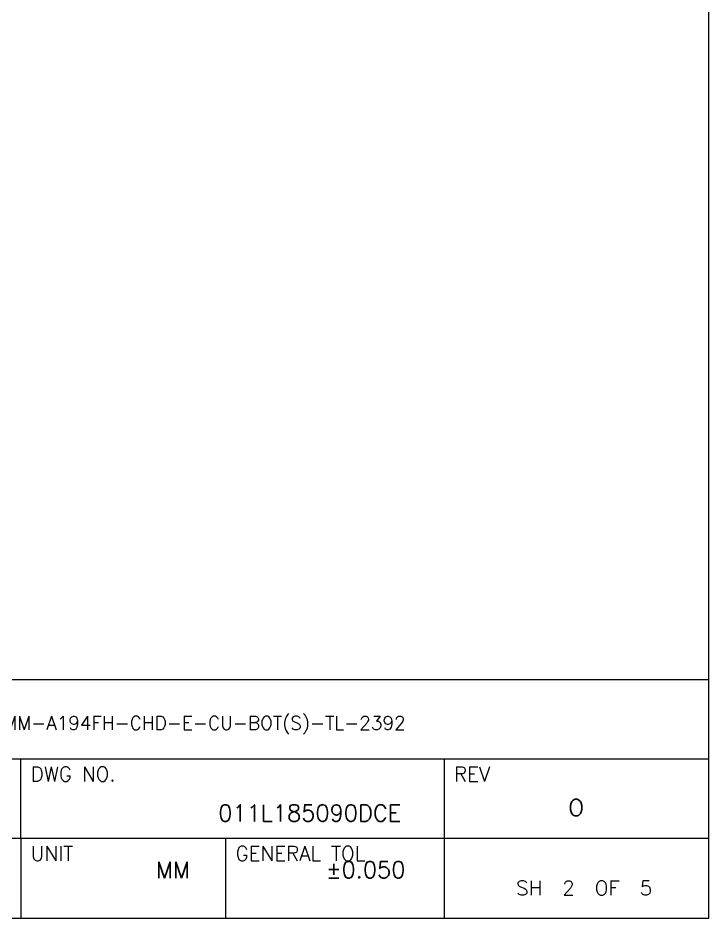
# Model space of a CAD drawing. Extents: x -105 to 405, y -68 to 126.
# Drawn here: x 307.9 to 358.7, y -6.2 to 60.1 of the extents above; entities that cross this region are included whole.
import ezdxf
from ezdxf.enums import TextEntityAlignment as Align

# ---------------------------------------------------------------- set-up
doc = ezdxf.new("R2010")
doc.units = 0
doc.layers.add('TEMPLATE', color=6, linetype='CONTINUOUS')
doc.styles.add('SIMPLEX', font='SIMPLEX')

msp = doc.modelspace()

# ---------------------------------------------------------------- linework, layer by layer
at = {"layer": 'TEMPLATE'}
for p, q in [((358.7198, 11.3204), (226.1774, 11.3204)), ((358.7198, 5.4729), (276.1338, 5.4729)), ((308.0781, -0.3745), (308.0781, 5.4729)), ((358.7198, -0.3745), (276.1338, -0.3745)), ((323.1478, -0.3745), (323.1478, -6.222))]:
    msp.add_line(p, q, dxfattribs=at)
msp.add_lwpolyline([(172.0884, -6.222), (358.7198, -6.222), (358.7198, 126.3204), (172.0884, 126.3204)], close=True, dxfattribs=at)
for points in [[(339.2283, 5.4729), (339.2283, -6.222)], [(308.0781, -0.3745), (308.0781, -6.222)]]:
    msp.add_lwpolyline(points, dxfattribs=at)

# ---------------------------------------------------------------- texts
at = {"layer": 'TEMPLATE', "color": 7, "style": 'SIMPLEX'}
for s, height, p in [('FCSLP-(2X2)-11L-0.500MM-A194FH-CHD-E-CU-BOT(S)-TL-2392', 0.995208, (289.309, 7.6441, -0.0272)), ('DWG NO.', 1.07203, (308.809, 3.8405)), ('REV', 1.07203, (339.9592, 3.8405)), ('O', 1.2182, (348.3696, 1.3012)), ('UNIT', 1.07203, (308.809, -2.0069)), ('GENERAL TOL', 1.072034, (323.8787, -2.0069)), ('SH  2  OF  5', 1.072034, (344.5256, -4.5461))]:
    msp.add_text(s, height=height, dxfattribs=at).set_placement(p)
for s, p in [('011L185090DCE', (329.3418, 0.8953)), ('MM', (319.2739, -3.2982))]:
    msp.add_text(s, height=1.21822, dxfattribs=at).set_placement(p, align=Align.CENTER)
msp.add_text('%%P0.050', height=1.21783, rotation=360, dxfattribs=at).set_placement((333.46, -3.277), align=Align.CENTER)

doc.saveas('drawing.dxf')
